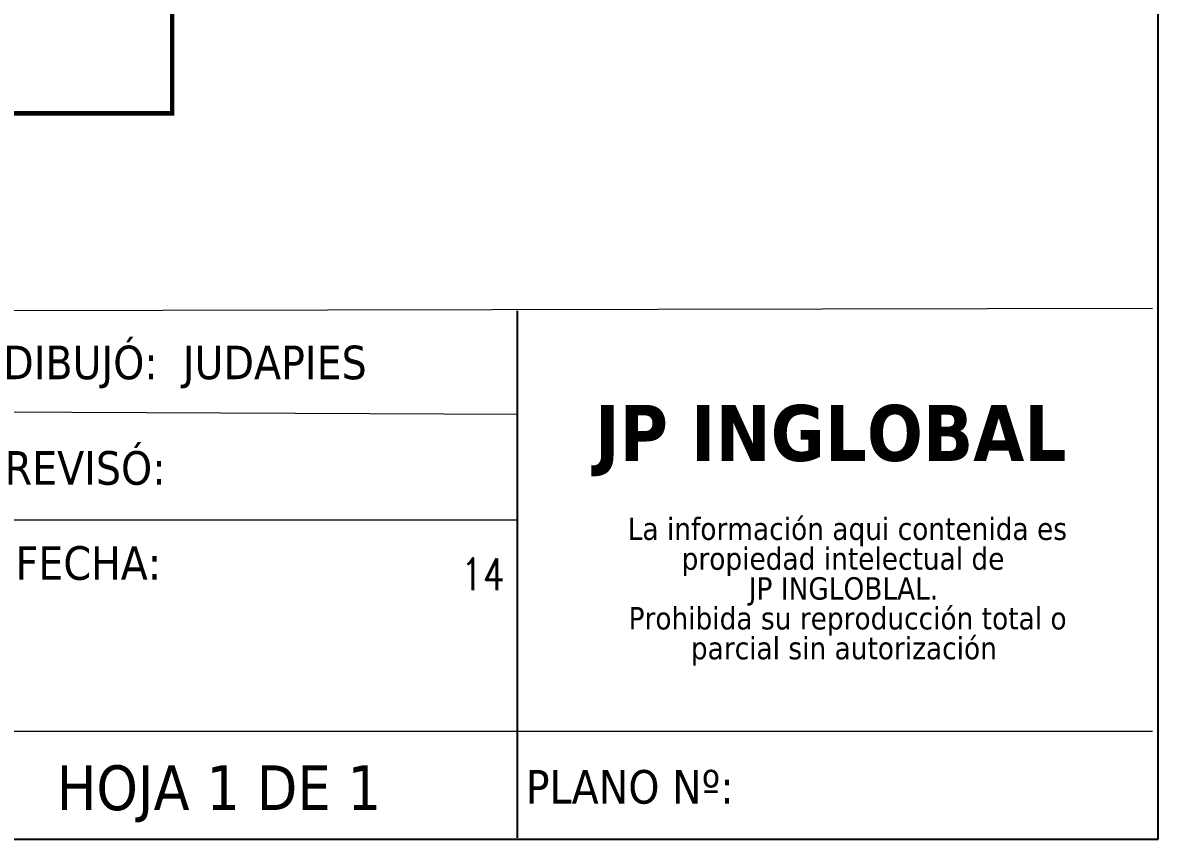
# Model space of a CAD drawing. Header units: inches. Extents: x 15 to 148, y 10 to 111.
# Drawn here: x 143.201 to 147.66, y 94.574 to 97.778 of the extents above; entities that cross this region are included whole.
import ezdxf
from ezdxf.enums import TextEntityAlignment as Align

# ---------------------------------------------------------------- set-up
doc = ezdxf.new("R2010")
doc.units = ezdxf.units.IN
doc.header["$MEASUREMENT"] = 0
doc.linetypes.add('CENTERX2', pattern=[20.32, 12.7, -2.54, 2.54, -2.54])
for name, color, linetype in [('BLK_12AWG', 7, 'Continuous'), ('CONTORNO', 179, 'Continuous'), ('WIREFIXED', 7, 'Continuous')]:
    doc.layers.add(name, color=color, linetype=linetype)
doc.styles.add('SLDTEXTSTYLE0', font='tahoma.ttf')
doc.styles.add('SLDTEXTSTYLE1', font='')
doc.styles.add('WD', font='romans.shx')
doc.styles.get('SLDTEXTSTYLE1').set_extended_font_data('Tahoma', bold=True)

# ---------------------------------------------------------------- blocks, each defined once
blk = doc.blocks.new('SW_NOTE_2')
at = {"layer": 'CONTORNO', "color": 0, "char_height": 1.05833, "attachment_point": 2, "style": 'SLDTEXTSTYLE0'}
for s, insert in [('La información aqui contenida es ', (10.286, 1.344)), ('propiedad intelectual de', (10.082, -0.067)), ('JP INGLOBLAL.', (10.103, -1.478)), ('Prohibida su reproducción total o ', (10.297, -2.889)), ('parcial sin autorización', (10.121, -4.3))]:
    blk.add_mtext(s, dxfattribs=dict(at, insert=insert))
blk = doc.blocks.new('CEGHSD')
at = {"const_width": 0.008}
blk.add_lwpolyline([(131.8246, 99.4561), (137.1636, 99.4561), (137.1636, 102.9325), (131.8246, 102.9325), (131.8246, 99.4561)], dxfattribs=at)
blk.add_lwpolyline([(131.8246, 99.4561), (137.1636, 99.4561), (137.1636, 102.9325), (131.8246, 102.9325), (131.8246, 99.4561)], dxfattribs=at)
blk.add_lwpolyline([(131.8246, 99.4561), (137.1636, 99.4561), (137.1636, 102.9325), (131.8246, 102.9325), (131.8246, 99.4561)], dxfattribs=at)
blk = doc.blocks.new('WD_WNV')
at = {"style": 'WD', "flags": 1}
for tag, p in [('W01USER', (-0.0625, 0.0938)), ('W02USER', (-0.0625, 0.0859)), ('W03USER', (-0.0625, 0.0781)), ('W04USER', (-0.0625, 0.0703)), ('W05USER', (-0.0625, 0.0625)), ('W06USER', (-0.0625, 0.0547)), ('W07USER', (-0.0625, 0.0469)), ('W08USER', (-0.0625, 0.0391)), ('W09USER', (-0.0625, 0.0312)), ('W10USER', (-0.0625, 0.0234))]:
    blk.add_attdef(tag, text='', height=0.005, dxfattribs=at).set_placement(p, align=Align.CENTER)
at = {"linetype": 'Continuous', "style": 'WD', "width": 0.8}
blk.add_attdef('WIRENO', text='', height=0.125, dxfattribs=at).set_placement((-0.05, 0), align=Align.MIDDLE_RIGHT)

msp = doc.modelspace()

# ---------------------------------------------------------------- linework, layer by layer
at = {"color": 7, "linetype": 'Continuous'}
for p, q in [((147.6602, 94.5738), (147.6602, 110.7588)), ((126.9102, 94.5738), (147.6602, 94.5738))]:
    msp.add_line(p, q, dxfattribs=at)
at = {"color": 7, "linetype": 'CENTERX2', "lineweight": 0}
for p, q in [((147.6602, 97.9912), (147.6602, 94.5738)), ((136.8435, 94.5755), (147.637, 94.5755))]:
    msp.add_line(p, q, dxfattribs=at)
at = {"color": 7, "linetype": 'Continuous', "lineweight": 0}
for p, q in [((147.637, 96.6563), (143.0675, 96.6479)), ((145.147, 96.2413), (143.073, 96.2494)), ((145.147, 95.8263), (136.8465, 95.8263)), ((147.637, 94.9963), (136.8465, 94.9963))]:
    msp.add_line(p, q, dxfattribs=at)
at = {"layer": 'BLK_12AWG'}
msp.add_line((145.1434, 94.579), (145.1434, 96.6477), dxfattribs=at)

# ---------------------------------------------------------------- block references
at = {"layer": 'BLK_12AWG', "xscale": 2.25, "yscale": 2.25, "zscale": 2.25}
msp.add_blockref('CEGHSD', (-164.8303, -126.3532), dxfattribs=at)
at = {"layer": 'CONTORNO', "color": 7, "xscale": 0.083, "yscale": 0.083, "zscale": 0.083}
msp.add_blockref('SW_NOTE_2', (145.5855, 95.7249), dxfattribs=at)
at = {"layer": 'WIREFIXED'}
ref = msp.add_blockref('WD_WNV', (145.1434, 95.6134), dxfattribs=at)
ref.add_attrib('WIRENOF', '14', dxfattribs={"linetype": 'Continuous', "height": 0.125, "style": 'WD', "width": 0.8}).set_placement((145.0934, 95.6134), align=Align.MIDDLE_RIGHT)

# ---------------------------------------------------------------- texts
at = {"color": 7, "linetype": 'Continuous', "lineweight": 0, "attachment_point": 1, "style": 'SLDTEXTSTYLE0'}
for s, insert, char_height in [('REVISÓ:', (143.1301, 96.0971), 0.13176), ('FECHA:', (143.173, 95.7239), 0.13176), ('HOJA 1 DE 1', (143.3345, 94.864), 0.175683), ('PLANO Nº:', (145.1762, 94.8456), 0.13176)]:
    msp.add_mtext(s, dxfattribs=dict(at, insert=insert, char_height=char_height))
at = {"layer": 'CONTORNO', "color": 7, "insert": (143.1246, 96.511), "char_height": 0.131763, "attachment_point": 1, "style": 'SLDTEXTSTYLE0'}
msp.add_mtext('DIBUJÓ:  JUDAPIES', dxfattribs=at)
at = {"layer": 'CONTORNO', "insert": (145.4485, 96.2782), "char_height": 0.219604, "attachment_point": 1, "style": 'SLDTEXTSTYLE1'}
msp.add_mtext('JP INGLOBAL', dxfattribs=at)

doc.saveas('drawing.dxf')
